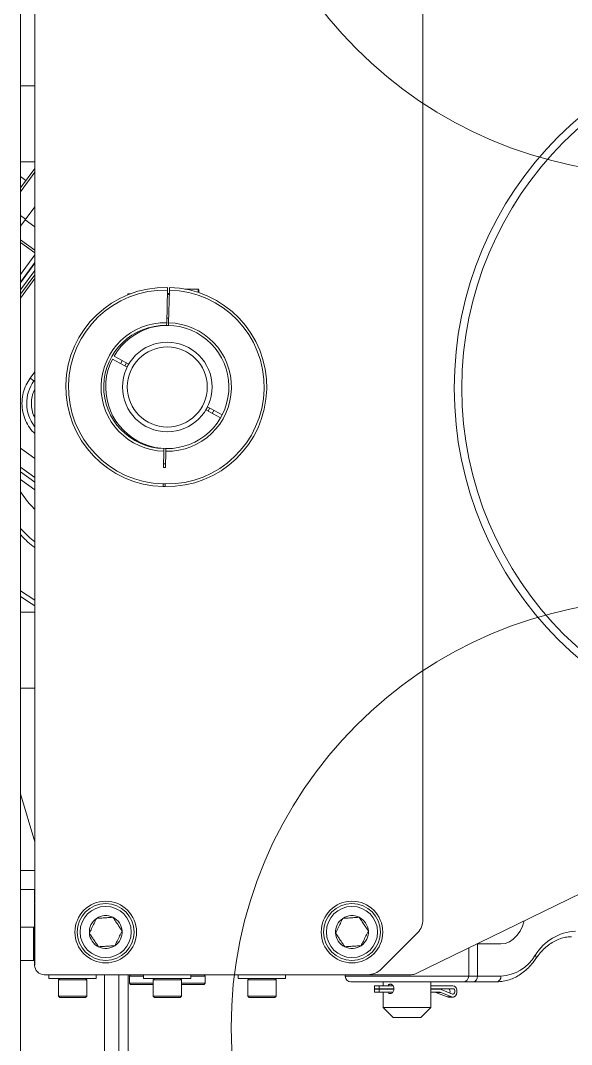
# Model space of a CAD drawing. Header units: millimetres. Extents: x -2048 to 999, y -438 to 438.
# Drawn here: x -949.9 to -765.2, y -220.2 to 122.8 of the extents above; entities that cross this region are included whole.
import ezdxf

# ---------------------------------------------------------------- set-up
doc = ezdxf.new("R2010")
doc.units = ezdxf.units.MM
doc.layers.add('LGV', color=4, linetype='Continuous')
doc.layers.add('Refrence', color=6, linetype='Continuous')

msp = doc.modelspace()

# ---------------------------------------------------------------- linework, layer by layer
at = {"layer": 'LGV', "linetype": 'Continuous', "lineweight": 15}
for p, q in [((-949.9, 431.8), (-949.9, -431.8)), ((-945.13, 193.68), (-945.13, -193.68)), ((-814.96, -178.34), (-814.96, 178.34)), ((-949.9, 100.83), (-945.13, 100.83)), ((-949.9, 75.43), (-945.13, 75.43)), ((-945.13, 73.22), (-949.9, 66.66)), ((-949.9, 65.36), (-945.13, 71.92)), ((-948.05, 69.21), (-949.9, 70.55)), ((-948.35, 55.96), (-945.13, 60.38)), ((-949.9, 57.41), (-948.19, 56.17)), ((-949.9, 53.83), (-948.35, 55.96)), ((-945.13, 53.62), (-948.35, 55.96)), ((-945.13, 45.78), (-949.9, 49.24)), ((-949.9, 48.35), (-945.13, 44.89)), ((-949.9, 37.7), (-945.13, 44.26)), ((-949.9, 35.11), (-945.13, 41.67)), ((-945.13, 41.45), (-949.9, 34.9)), ((-945.13, 39.07), (-949.9, 32.52)), ((-949.9, 31.06), (-945.13, 37.61)), ((-949.9, 29.76), (-945.13, 36.32)), ((-913.91, 30.9), (-913.9, 31.25)), ((-913.05, 31.23), (-913.9, 31.25)), ((-900.88, 21.52), (-900.65, 32.47)), ((-900.01, 30.95), (-900.68, 30.96)), ((-900.67, 31.35), (-900, 31.35)), ((-900.63, 33.34), (-900.65, 32.47)), ((-899.98, 32.46), (-900.22, 21.51)), ((-899.98, 32.46), (-899.96, 33.33)), ((-890.3, 32.72), (-894.84, 32.82)), ((-890.33, 31.69), (-890.3, 32.72)), ((-890.06, 32.46), (-890.3, 32.72)), ((-890.06, 32.46), (-890.07, 31.6)), ((-900.88, 21.52), (-900.9, 20.65)), ((-900.85, 23.03), (-900.18, 23.01)), ((-900.24, 20.63), (-900.22, 21.51)), ((-913.59, 7.67), (-918.54, 10.35)), ((-919.08, 9.35), (-914.14, 6.66)), ((-916.29, 7.83), (-915.75, 8.84)), ((-914.88, 7.07), (-914.34, 8.07)), ((-945.13, 5.04), (-946.66, 2.94)), ((-946.66, 2.94), (-945.37, 2.01)), ((-945.13, 2.34), (-945.37, 2.01)), ((-945.13, 1.84), (-945.37, 2.01)), ((-887.7, -7.71), (-887.15, -6.7)), ((-882.29, -9.35), (-887.23, -6.66)), ((-887.78, -7.67), (-882.83, -10.35)), ((-886.48, -7.07), (-887.03, -8.07)), ((-885.08, -7.83), (-885.62, -8.84)), ((-882.83, -10.35), (-882.29, -9.35)), ((-945.13, -23.93), (-949.9, -20.47)), ((-901.94, -26.97), (-901.82, -21.49)), ((-901.8, -20.62), (-901.82, -21.49)), ((-901.15, -21.51), (-901.27, -26.98)), ((-901.15, -21.51), (-901.13, -20.63)), ((-945.13, -30.32), (-949.9, -26.86)), ((-901.27, -26.98), (-901.94, -26.96)), ((-901.27, -26.98), (-901.94, -26.97)), ((-901.24, -25.75), (-901.91, -25.72)), ((-949.9, -28.39), (-945.13, -31.85)), ((-949.9, -30.96), (-945.13, -34.42)), ((-902.07, -33.32), (-902.05, -32.44)), ((-901.41, -33.33), (-902.07, -33.32)), ((-902.05, -32.44), (-901.39, -32.46)), ((-901.41, -33.33), (-901.39, -32.46)), ((-945.13, -71.42), (-949.9, -68.3)), ((-949.9, -75.43), (-945.13, -75.43)), ((-949.9, -100.83), (-945.13, -100.83)), ((-817.49, -196.53), (-641.75, -111.15)), ((-949.9, -136.24), (-945.13, -152.4)), ((-949.9, -161.93), (-945.13, -161.93)), ((-945.14, -168.28), (-949.9, -168.28)), ((-945.14, -172.82), (-945.14, -168.28)), ((-945.14, -168.28), (-945.13, -168.28)), ((-945.13, -172.75), (-945.15, -173.04)), ((-945.15, -173.04), (-945.15, -193.68)), ((-945.15, -180.98), (-949.9, -180.98)), ((-945.51, -180.98), (-945.51, -192.09)), ((-828.97, -194.99), (-816.82, -182.83)), ((-799.62, -197.33), (-799.62, -187.85)), ((-796.71, -186.53), (-796.91, -186.53)), ((-796.71, -186.53), (-796.71, -197.33)), ((-788.89, -186.53), (-796.71, -186.53)), ((-949.9, -192.09), (-945.15, -192.09)), ((-941.96, -196.85), (-833.46, -196.85)), ((-940.37, -196.85), (-940.37, -198.12)), ((-940.37, -198.12), (-933.39, -198.12)), ((-936.72, -198.12), (-937.2, -198.6)), ((-937.2, -198.6), (-937.2, -203.99)), ((-932.14, -198.6), (-937.2, -198.6)), ((-933.39, -198.12), (-924.5, -198.12)), ((-927.67, -198.6), (-932.14, -198.6)), ((-927.67, -198.6), (-928.15, -198.12)), ((-927.67, -203.99), (-927.67, -198.6)), ((-924.5, -198.12), (-924.5, -196.85)), ((-921.7, -196.85), (-921.7, -394.59)), ((-916.94, -196.85), (-916.94, -276.58)), ((-913.76, -272.62), (-913.76, -196.85)), ((-913, -196.91), (-913.38, -197.29)), ((-913.38, -197.29), (-913.38, -199.71)), ((-908.62, -197.29), (-913.38, -197.29)), ((-913, -196.91), (-908.62, -196.91)), ((-911.8, -196.85), (-911.8, -196.91)), ((-908.62, -196.85), (-908.62, -198.12)), ((-908.62, -198.12), (-901.64, -198.12)), ((-904.97, -198.12), (-905.45, -198.6)), ((-905.45, -198.6), (-905.45, -203.99)), ((-900.39, -198.6), (-905.45, -198.6)), ((-901.64, -198.12), (-892.75, -198.12)), ((-895.92, -198.6), (-900.39, -198.6)), ((-895.92, -198.6), (-896.4, -198.12)), ((-895.92, -203.99), (-895.92, -198.6)), ((-892.75, -198.12), (-892.75, -196.85)), ((-892.75, -196.91), (-890.16, -196.91)), ((-889.83, -197.29), (-892.75, -197.29)), ((-890.16, -196.91), (-888.36, -196.91)), ((-887.98, -197.29), (-889.83, -197.29)), ((-889.57, -196.91), (-889.57, -196.85)), ((-887.98, -197.29), (-888.36, -196.91)), ((-887.98, -199.71), (-887.98, -197.29)), ((-876.87, -196.85), (-876.87, -198.12)), ((-876.87, -198.12), (-869.89, -198.12)), ((-873.22, -198.12), (-873.7, -198.6)), ((-873.7, -198.6), (-873.7, -203.99)), ((-868.64, -198.6), (-873.7, -198.6)), ((-869.89, -198.12), (-861, -198.12)), ((-864.17, -198.6), (-868.64, -198.6)), ((-864.17, -198.6), (-864.65, -198.12)), ((-864.17, -203.99), (-864.17, -198.6)), ((-861, -198.12), (-861, -196.85)), ((-841.02, -196.85), (-841.02, -197.33)), ((-799.62, -197.33), (-841.02, -197.33)), ((-833.46, -196.85), (-818.88, -196.85)), ((-796.71, -197.33), (-799.62, -197.33)), ((-788.89, -197.33), (-796.71, -197.33)), ((-913.38, -199.71), (-913, -200.09)), ((-913.38, -199.71), (-905.45, -199.71)), ((-905.45, -200.09), (-913, -200.09)), ((-895.92, -199.71), (-887.98, -199.71)), ((-888.36, -200.09), (-895.92, -200.09)), ((-888.36, -200.09), (-887.98, -199.71)), ((-839.11, -199.23), (-801.52, -199.23)), ((-831.23, -201.55), (-831.23, -200.53)), ((-831.23, -200.53), (-829.61, -200.53)), ((-829.61, -201.55), (-831.23, -201.55)), ((-831.23, -201.68), (-831.23, -202.69)), ((-829.61, -201.68), (-831.23, -201.68)), ((-825.06, -200.53), (-829.61, -200.53)), ((-829.61, -200.53), (-829.61, -201.55)), ((-824.7, -201.55), (-829.61, -201.55)), ((-829.61, -202.69), (-829.61, -201.68)), ((-824.7, -201.68), (-829.61, -201.68)), ((-828.26, -199.23), (-828.26, -200.53)), ((-828.26, -201.55), (-828.26, -201.68)), ((-826.93, -201.55), (-826.93, -201.68)), ((-812.38, -207.85), (-812.38, -199.23)), ((-804.92, -200.53), (-812.38, -200.53)), ((-804.92, -201.55), (-812.38, -201.55)), ((-809.41, -201.68), (-812.38, -201.68)), ((-805.1, -203.33), (-808.83, -201.79)), ((-801.52, -199.23), (-798.06, -199.23)), ((-798.06, -199.23), (-790.23, -199.23)), ((-937.2, -203.99), (-936.72, -204.47)), ((-937.2, -203.99), (-932.14, -203.99)), ((-932.17, -204.47), (-936.72, -204.47)), ((-928.15, -204.47), (-932.17, -204.47)), ((-932.14, -203.99), (-927.67, -203.99)), ((-928.15, -204.47), (-927.67, -203.99)), ((-905.45, -203.99), (-904.97, -204.47)), ((-905.45, -203.99), (-900.39, -203.99)), ((-900.42, -204.47), (-904.97, -204.47)), ((-896.4, -204.47), (-900.42, -204.47)), ((-900.39, -203.99), (-895.92, -203.99)), ((-896.4, -204.47), (-895.92, -203.99)), ((-873.7, -203.99), (-873.22, -204.47)), ((-873.7, -203.99), (-868.64, -203.99)), ((-868.67, -204.47), (-873.22, -204.47)), ((-864.65, -204.47), (-868.67, -204.47)), ((-868.64, -203.99), (-864.17, -203.99)), ((-864.65, -204.47), (-864.17, -203.99)), ((-831.23, -202.69), (-829.61, -202.69)), ((-825.06, -202.69), (-829.61, -202.69)), ((-828.26, -202.69), (-828.26, -207.85)), ((-809.41, -202.69), (-812.38, -202.69)), ((-810.64, -202.77), (-809.03, -202.77)), ((-806.91, -204.3), (-810.64, -202.77)), ((-805.3, -204.3), (-809.03, -202.77)), ((-806.91, -204.3), (-805.3, -204.3)), ((-806.53, -204.38), (-806.91, -204.3)), ((-806.53, -204.38), (-804.92, -204.38)), ((-828.26, -207.85), (-824.97, -211.14)), ((-814.71, -207.85), (-828.26, -207.85)), ((-815.67, -211.14), (-812.38, -207.85)), ((-812.38, -207.85), (-814.71, -207.85)), ((-817.03, -211.14), (-824.97, -211.14)), ((-815.67, -211.14), (-817.03, -211.14))]:
    msp.add_line(p, q, dxfattribs=at)
at = {"layer": 'LGV', "linetype": 'Continuous', "lineweight": 15, "flags": 128}
for points in [[(-913.67, 7.71), (-914.14, 6.84), (-914.21, 6.7)], [(-949.9, -47.4), (-946.72, -50.49), (-945.13, -51.89)], [(-949.9, -70.19), (-946.33, -72.56), (-945.13, -73.3)], [(-788.89, -186.53), (-787.43, -186.35), (-786.01, -185.81), (-784.68, -184.94), (-783.48, -183.75), (-782.44, -182.28), (-781.6, -180.58), (-781, -178.8)], [(-806.53, -201.55), (-806.27, -201.63), (-806.05, -201.86), (-805.92, -202.2), (-805.9, -202.58), (-805.99, -202.94), (-806, -202.95)], [(-804.92, -200.53), (-804.35, -200.71), (-803.89, -201.2), (-803.61, -201.91), (-803.57, -202.73), (-803.77, -203.49), (-804.18, -204.07), (-804.72, -204.36), (-805.3, -204.3)], [(-804.92, -201.55), (-804.65, -201.63), (-804.43, -201.86), (-804.3, -202.2), (-804.28, -202.58), (-804.38, -202.94), (-804.57, -203.22), (-804.82, -203.35), (-805.1, -203.33)]]:
    msp.add_lwpolyline(points, dxfattribs=at)
at = {"layer": 'LGV', "linetype": 'Continuous', "lineweight": 15}
for centre, radius in [((-685.43, -0.39), 119.06), ((-685.43, -0.39), 116.52), ((-900.68, 0), 15.01), ((-900.68, 0), 13.41), ((-921.32, -182.56), 10.32), ((-921.32, -182.56), 9.52), ((-921.32, -182.56), 8.57), ((-838.77, -182.56), 10.32), ((-838.77, -182.56), 9.52), ((-838.77, -182.56), 8.57)]:
    msp.add_circle(centre, radius, dxfattribs=at)
for centre, radius, start, end in [((-901.35, 0.01), 33.34, 88.757, 268.757), ((-901.35, 0.01), 32.46, 88.757, 268.757), ((-900.68, 0), 33.34, 268.757, 88.757), ((-900.68, 0), 32.46, 268.757, 88.757), ((-901.35, 0.01), 21.51, 88.757, 268.757), ((-901.35, 0.01), 20.64, 88.757, 268.757), ((-900.68, 0), 20.64, 333.0586, 149.8849), ((-900.68, 0), 21.51, 268.757, 88.757), ((-900.68, 0), 20.64, 153.0586, 329.8849), ((-935.1, -5.45), 12.7, 144.0055, 217.7912), ((-921.32, -182.56), 5.5, 123.7905, 183.7905), ((-921.32, -182.56), 5.5, 63.7905, 123.7905), ((-921.32, -182.56), 5.5, 3.7905, 63.7905), ((-838.77, -182.56), 5.5, 123.7905, 183.7905), ((-838.77, -182.56), 5.5, 63.7905, 123.7905), ((-838.77, -182.56), 5.5, 3.7905, 63.7905), ((-821.31, -178.34), 6.35, 315, 0), ((-921.32, -182.56), 5.5, 183.7905, 243.7905), ((-921.32, -182.56), 5.5, 303.7905, 3.7905), ((-838.77, -182.56), 5.5, 183.7905, 243.7905), ((-838.77, -182.56), 5.5, 303.7905, 3.7905), ((-762.95, -198.97), 16.75, 92.9632, 149.0978), ((-921.32, -182.56), 5.5, 243.7905, 303.7905), ((-838.77, -182.56), 5.5, 243.7905, 303.7905), ((-789.63, -183), 14.34, 272.9632, 329.0978), ((-777.98, -191.07), 0.96, 337.2261, 46.7823), ((-941.96, -193.68), 3.18, 180, 270), ((-833.46, -190.5), 6.35, 270, 315), ((-839.11, -197.33), 1.91, 180, 270), ((-818.88, -193.68), 3.18, 270, 295.9126), ((-801.52, -197.33), 1.9, 270, 0), ((-798.4, -197.56), 1.7, 281.4218, 8.0495), ((-790.57, -197.56), 1.7, 281.4218, 8.0495), ((-809.41, -203.2), 1.52, 67.4131, 89.8273), ((-811.03, -203.69), 0.995, 67.4131, 89.8273), ((-809.41, -203.69), 0.995, 67.4131, 89.8273)]:
    msp.add_arc(centre, radius, start, end, dxfattribs=at)
for points, knots in [([(-946.66, 2.94), (-947.13, 2.21), (-948.11, 0.7), (-949.03, -1.92), (-949.47, -4.77), (-949.31, -7.7), (-948.56, -10.56), (-947.24, -13.11), (-946.05, -14.79), (-945.24, -15.48), (-945.13, -15.58)], [0, 0, 0, 0, 0.129074, 0.265879, 0.408371, 0.553888, 0.699404, 0.841897, 0.978702, 1, 1, 1, 1]), ([(-945.13, -10.1), (-945.26, -9.87), (-945.74, -8.97), (-946.14, -7.2), (-946.27, -4.92), (-945.96, -2.7), (-945.4, -1.35), (-945.13, -0.69)], [0, 0, 0, 0, 0.0802699, 0.3154747, 0.5506794, 0.7809966, 1, 1, 1, 1]), ([(-945.13, -40.95), (-945.21, -40.87), (-946.74, -39.36), (-948.35, -37.38), (-949.68, -35.36), (-949.9, -35.03)], [0, 0, 0, 0, 0.044511, 0.844333, 1, 1, 1, 1]), ([(-949.9, -49.43), (-949.08, -50.3), (-947.6, -51.86), (-945.9, -53.17), (-945.13, -53.76)], [0, 0, 0, 0, 0.551496, 1, 1, 1, 1]), ([(-924.38, -177.99), (-924.52, -178.27), (-924.91, -179.06), (-925.62, -180.51), (-926.31, -181.92), (-926.69, -182.68), (-926.81, -182.93)], [0, 0, 0, 0, 0.1809422, 0.5062926, 0.8439745, 1, 1, 1, 1]), ([(-918.89, -177.63), (-919.27, -177.65), (-920.03, -177.7), (-921.16, -177.78), (-922.18, -177.85), (-923, -177.9), (-923.74, -177.95), (-924.17, -177.98), (-924.38, -177.99)], [0, 0, 0, 0, 0.216132, 0.439653, 0.593268, 0.752017, 0.875441, 1, 1, 1, 1]), ([(-915.83, -182.2), (-916.04, -181.89), (-916.47, -181.25), (-917.1, -180.31), (-917.67, -179.46), (-918.12, -178.78), (-918.53, -178.16), (-918.77, -177.81), (-918.89, -177.63)], [0, 0, 0, 0, 0.216132, 0.439653, 0.593268, 0.752017, 0.875441, 1, 1, 1, 1]), ([(-841.83, -177.99), (-841.97, -178.27), (-842.36, -179.06), (-843.07, -180.51), (-843.76, -181.92), (-844.14, -182.68), (-844.26, -182.93)], [0, 0, 0, 0, 0.1809422, 0.5062926, 0.8439745, 1, 1, 1, 1]), ([(-836.34, -177.63), (-836.72, -177.65), (-837.48, -177.7), (-838.61, -177.78), (-839.63, -177.85), (-840.45, -177.9), (-841.19, -177.95), (-841.62, -177.98), (-841.83, -177.99)], [0, 0, 0, 0, 0.216132, 0.439653, 0.593268, 0.752017, 0.875441, 1, 1, 1, 1]), ([(-833.28, -182.2), (-833.49, -181.89), (-833.92, -181.25), (-834.55, -180.31), (-835.12, -179.46), (-835.57, -178.78), (-835.98, -178.16), (-836.22, -177.81), (-836.34, -177.63)], [0, 0, 0, 0, 0.216132, 0.439653, 0.593268, 0.752017, 0.875441, 1, 1, 1, 1]), ([(-926.81, -182.93), (-926.6, -183.24), (-926.17, -183.88), (-925.55, -184.81), (-924.97, -185.67), (-924.52, -186.35), (-924.11, -186.96), (-923.87, -187.32), (-923.75, -187.5)], [0, 0, 0, 0, 0.216132, 0.439653, 0.593268, 0.752017, 0.875441, 1, 1, 1, 1]), ([(-918.26, -187.13), (-918.14, -186.89), (-917.77, -186.13), (-917.08, -184.72), (-916.36, -183.27), (-915.97, -182.48), (-915.83, -182.2)], [0, 0, 0, 0, 0.156025, 0.493707, 0.819058, 1, 1, 1, 1]), ([(-844.26, -182.93), (-844.05, -183.24), (-843.62, -183.88), (-843, -184.81), (-842.42, -185.67), (-841.97, -186.35), (-841.56, -186.96), (-841.32, -187.32), (-841.2, -187.5)], [0, 0, 0, 0, 0.216132, 0.439653, 0.593268, 0.752017, 0.875441, 1, 1, 1, 1]), ([(-835.71, -187.13), (-835.59, -186.89), (-835.22, -186.13), (-834.53, -184.72), (-833.81, -183.27), (-833.42, -182.48), (-833.28, -182.2)], [0, 0, 0, 0, 0.156025, 0.493707, 0.819058, 1, 1, 1, 1]), ([(-777.1, -191.44), (-776.86, -191.11), (-776.18, -190.14), (-774.94, -188.7), (-773.35, -187.23), (-771.68, -186.03), (-769.92, -185.11), (-768.11, -184.49), (-766.52, -184.19), (-765.53, -184.16), (-765.17, -184.15)], [0, 0, 0, 0, 0.071807, 0.210825, 0.349999, 0.489673, 0.630229, 0.772094, 0.915585, 1, 1, 1, 1]), ([(-923.75, -187.5), (-923.37, -187.47), (-922.61, -187.42), (-921.49, -187.35), (-920.46, -187.28), (-919.64, -187.22), (-918.91, -187.18), (-918.48, -187.15), (-918.26, -187.13)], [0, 0, 0, 0, 0.2161315, 0.4396527, 0.593268, 0.7520173, 0.8754407, 1, 1, 1, 1]), ([(-841.2, -187.5), (-840.82, -187.47), (-840.06, -187.42), (-838.94, -187.35), (-837.91, -187.28), (-837.09, -187.22), (-836.36, -187.18), (-835.93, -187.15), (-835.71, -187.13)], [0, 0, 0, 0, 0.2161315, 0.4396527, 0.593268, 0.7520173, 0.8754407, 1, 1, 1, 1]), ([(-790.23, -199.23), (-789.85, -199.22), (-788.78, -199.19), (-787.04, -198.89), (-785.05, -198.25), (-783.14, -197.3), (-781.31, -196.07), (-779.6, -194.55), (-778.2, -192.99), (-777.41, -191.88), (-777.1, -191.44)], [0, 0, 0, 0, 0.077597, 0.214203, 0.350955, 0.488328, 0.626664, 0.76606, 0.906403, 1, 1, 1, 1]), ([(-825.93, -200.03), (-825.97, -200.03), (-826.13, -200.03), (-826.39, -200.16), (-826.61, -200.35), (-826.68, -200.51), (-826.68, -200.53)], [0, 0, 0, 0, 0.130428, 0.534527, 0.941237, 1, 1, 1, 1]), ([(-825.93, -203.2), (-825.81, -203.18), (-825.57, -203.15), (-825.2, -202.9), (-824.9, -202.52), (-824.73, -202.06), (-824.68, -201.57), (-824.75, -201.08), (-824.96, -200.61), (-825.28, -200.25), (-825.63, -200.05), (-825.84, -200.03), (-825.93, -200.03)], [0, 0, 0, 0, 0.099055, 0.204345, 0.311346, 0.419446, 0.500023, 0.605895, 0.711716, 0.818877, 0.926953, 1, 1, 1, 1]), ([(-826.68, -202.69), (-826.65, -202.74), (-826.57, -202.93), (-826.32, -203.12), (-826.07, -203.2), (-825.94, -203.2), (-825.93, -203.2)], [0, 0, 0, 0, 0.140717, 0.558925, 0.974655, 1, 1, 1, 1])]:
    msp.add_open_spline(points, degree=3, knots=knots, dxfattribs=at)
at = {"layer": 'Refrence', "linetype": 'Continuous', "lineweight": 0}
for centre in [(-735.96, 214.63), (-735.96, -214.63)]:
    msp.add_circle(centre, 143.32, dxfattribs=at)

doc.saveas('drawing.dxf')
